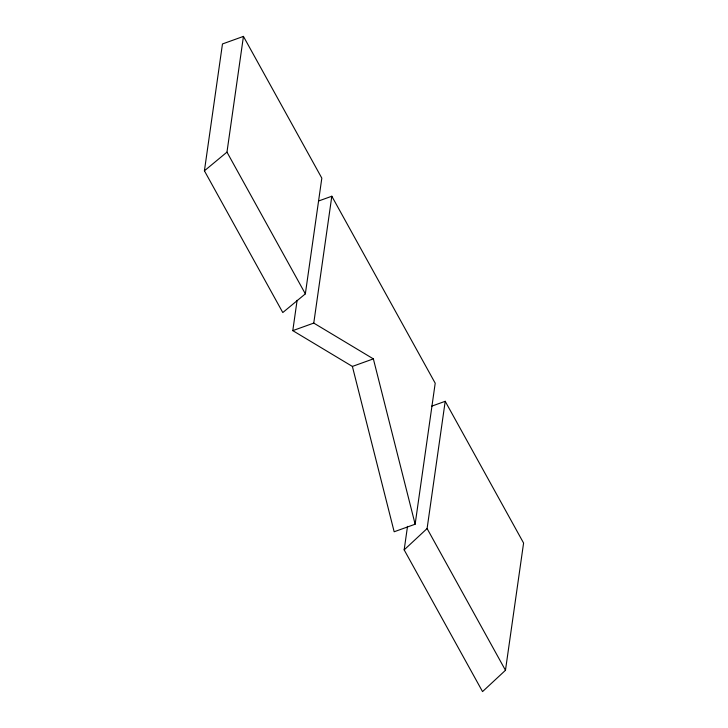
<?xml version="1.0" encoding="UTF-8"?>
<svg xmlns="http://www.w3.org/2000/svg" width="728" height="728" viewBox="0 0 728 728"><rect width="100%" height="100%" fill="white"/><g stroke="black" fill="none" stroke-linecap="round" stroke-linejoin="round"><path stroke-width="1.09" d="M204.413 170.816L222.468 43.953L243.443 36.4L321.822 178.142L305.351 293.857L282.792 312.549L204.413 170.816L226.972 152.125L243.443 36.4M318.709 200.955L331.822 196.232L435.208 383.21L415.142 524.215L394.166 531.768L352.388 366.43L292.793 330.639L297.106 300.327M292.793 330.639L313.768 323.086L331.822 196.232M431.577 406.215L445.208 401.301L523.587 543.043L505.469 670.288L482.537 691.6L404.167 549.868L407.516 526.362M505.469 670.288L427.099 528.555L445.208 401.301M404.167 549.868L427.099 528.555M352.388 366.43L373.364 358.877L415.142 524.215M313.768 323.086L373.364 358.877M226.972 152.125L305.351 293.857"/></g></svg>
